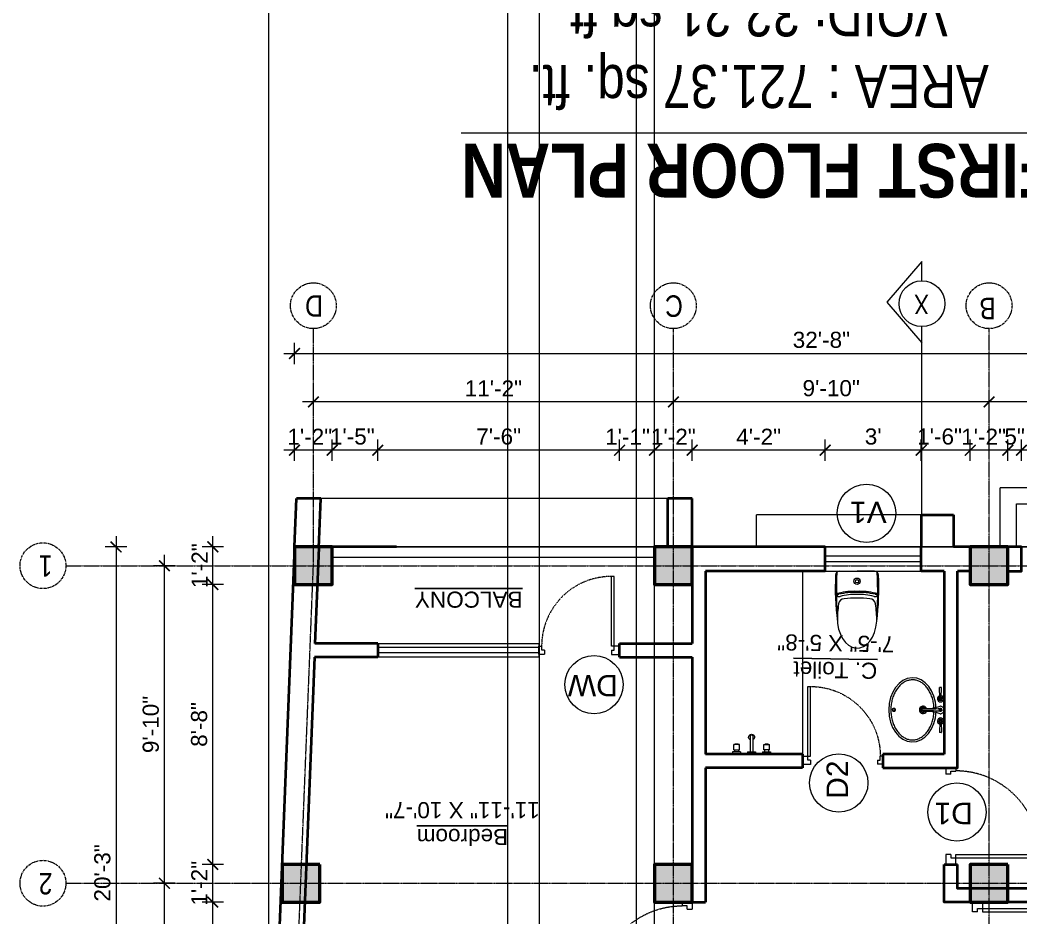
# Model space of a CAD drawing. Header units: inches. Extents: x 136316 to 155547, y -21384 to -17606.
# Drawn here: x 153879.2 to 154251.3, y -19014.5 to -18680.5 of the extents above; entities that cross this region are included whole.
import ezdxf

# ---------------------------------------------------------------- set-up
doc = ezdxf.new("R2010")
doc.units = ezdxf.units.IN
doc.header["$LTSCALE"] = 0.5
doc.header["$MEASUREMENT"] = 0
doc.header["$PDMODE"] = 66
doc.linetypes.add('CENTER', pattern=[2, 1.25, -0.25, 0.25, -0.25])
doc.linetypes.add('HIDDEN', pattern=[0.375, 0.25, -0.125])
for name, color, linetype, lineweight in [('Annotate-Lite.w', 177, 'Continuous', 9), ('Annotations-Bold.w', 177, 'Continuous', 13), ('C-COLUMN', 1, 'Continuous', 50), ('DIM', 4, 'Continuous', 5), ('DIM 1-100', 4, 'Continuous', 13), ('Door-Window.w', 4, 'Continuous', 15), ('Fittings', 9, 'Continuous', 5), ('Fixture-Fittings.w', 9, 'Continuous', 9), ('PARAPET', 50, 'Continuous', 13), ('TEXT', 220, 'Continuous', 9), ('Text-100.w', 254, 'Continuous', 9), ('Toilet', 7, 'Continuous', 25), ('wall', 1, 'Continuous', 40), ('window', 4, 'Continuous', 13)]:
    doc.layers.add(name, color=color, linetype=linetype, lineweight=lineweight)
doc.styles.add('ARAIL', font='ARIALN.TTF')
doc.styles.add('arial', font='arial.ttf')
doc.styles.add('arial.', font='arial.ttf')
doc.styles.add('gaurav', font='arial.ttf')
doc.styles.get("Standard").update_dxf_attribs({"font": 'arial.ttf'})
doc.dimstyles.new('1 by 96', dxfattribs={"dimtxt": 6, "dimasz": 4, "dimexe": 4, "dimexo": 4, "dimgap": 2, "dimtad": 1, "dimdec": 0, "dimzin": 0, "dimdsep": 46, "dimlunit": 4, "dimtxsty": 'Standard', "dimblk": 'ARCHTICK', "dimcen": 0, "dimdle": 4, "dimadec": 0, "dimazin": 0, "dimtfac": 1, "dimtdec": 0, "dimtix": 1, "dimtofl": 0, "dimtmove": 1, "dimatfit": 3, "dimldrblk": 'ARCHTICK', "dimfxl": 4, "dimfxlon": 1, "dimtolj": 1, "dimtzin": 0, "dimlwd": -1, "dimlwe": -1, "dimarcsym": 0})

# ---------------------------------------------------------------- blocks, each defined once
blk = doc.blocks.new('3-0')
at = {"ltscale": 3}
for p, q in [((11063.05, 10097.68), (11065.97, 10099.9)), ((11065.25, 10097.81), (11066.71, 10098.92)), ((11065.97, 10099.9), (11066.71, 10098.92)), ((11063.05, 10097.68), (11064.53, 10095.73)), ((11065.99, 10096.84), (11064.53, 10095.73)), ((11065.99, 10096.84), (11065.25, 10097.81)), ((11085.5, 10074.13), (11110.32, 10092.96)), ((11086.24, 10073.15), (11111.05, 10091.97)), ((11111.05, 10091.97), (11110.32, 10092.96)), ((11084.04, 10073.02), (11082.57, 10071.91)), ((11084.04, 10073.02), (11084.78, 10072.04)), ((11084.78, 10072.04), (11086.24, 10073.15)), ((11086.24, 10073.15), (11085.5, 10074.13)), ((11087.72, 10071.2), (11086.24, 10073.15)), ((11082.57, 10071.91), (11084.79, 10068.98)), ((11084.79, 10068.98), (11087.72, 10071.2))]:
    blk.add_line(p, q, dxfattribs=at)
at = {"layer": 'Door-Window.w', "color": 9, "linetype": 'HIDDEN', "lineweight": 18}
blk.add_arc((11085.5, 10074.13), 31.16, 37.1906, 127.1465, dxfattribs=at)
blk = doc.blocks.new('tht')
for p in [(672498.79, -367827.02), (672511.67, -367827.02)]:
    blk.add_line(p, (672505.23, -367827.02))
for radius in [1.17, 0.634]:
    blk.add_circle((672505.23, -367823.24), radius)
for centre, radius, start, end in [((672598.59, -367820.91), 101.47, 172.8664, 182.5999), ((672667.29, -367819.26), 169.75, 176.3006, 182.4712), ((672541.19, -367808.57), 43.29, 179.6519, 188.297), ((672469.27, -367808.57), 43.29, 351.703, 0.3481), ((672411.87, -367820.91), 101.47, 357.4001, 7.1336), ((672343.17, -367819.26), 169.75, 357.5288, 3.6994), ((672500.68, -367814.39), 2.36, 190.4701, 264.6079), ((672509.78, -367814.39), 2.36, 275.3921, 349.5299), ((672498.28, -367819.07), 0.741, 72.3593, 185.9315), ((672498.21, -367819.43), 0.718, 73.3813, 156.4724), ((672498.46, -367818.44), 0.947, 62.2033, 161.9404), ((672504.3, -367795.78), 23.7, 255.6185, 272.2533), ((672504.3, -367795.78), 23.31, 255.6185, 272.2533), ((672504.3, -367796.55), 21.73, 255.6185, 272.4575), ((672505.55, -367762.72), 54.26, 264.6079, 269.6591), ((672504.91, -367762.72), 54.26, 270.3409, 275.3921), ((672506.16, -367796.55), 21.73, 267.5425, 284.3815), ((672506.16, -367795.78), 23.7, 267.7467, 284.3815), ((672506.16, -367795.78), 23.31, 267.7467, 284.3815), ((672512, -367818.44), 0.947, 18.0596, 117.7967), ((672512.18, -367819.07), 0.741, 354.0685, 107.6407), ((672512.25, -367819.43), 0.718, 23.5276, 106.6187), ((672498.79, -367825.44), 1.57, 182.5999, 270), ((672511.67, -367825.44), 1.57, 270, 357.4001)]:
    blk.add_arc(centre, radius, start, end)
blk.add_ellipse((672505.23, -367809.67), major_axis=(0, -11.39), ratio=0.648116, start_param=1.570796, end_param=4.592942)
blk = doc.blocks.new('A$C604E024C')
at = {"linetype": 'ByBlock'}
for p, q in [((-107.3, 6.3), (-198.2, 8.5)), ((-101.1, 4.4), (-101.1, -4.4)), ((-101.1, 4.4), (-100.5, 4.4)), ((-100.5, 4.4), (-100.5, 0.6)), ((-100.5, 0.6), (-96.6, 0.6)), ((-100.5, 0), (-100.5, -3.8)), ((-100.5, 0), (-96.6, 0)), ((-96.6, 4.4), (-96.6, 0.6)), ((-96.6, 4.4), (-96, 4.4)), ((-96, 4.4), (-96, -3.8)), ((-5.6, 4.4), (-5.6, -4.4)), ((-5.6, 4.4), (-5, 4.4)), ((-5, 4.4), (-5, -3.8)), ((0, 12.9), (0, -12.9)), ((1.2, 4.4), (1.2, -4.4)), ((1.2, 4.4), (3.5, 4.4)), ((1.8, 3.8), (1.8, 0.6)), ((1.8, 3.8), (3.5, 3.8)), ((1.8, 0.6), (3.5, 0.6)), ((100.4, 2.2), (101, 2.4)), ((107.3, 6.3), (198.2, 8.5)), ((199.2, 7.5), (199.2, -7.5)), ((-107.3, -6.3), (-198.2, -8.5)), ((-101.1, -4.4), (-100.5, -4.4)), ((-100.5, -3.8), (-100.5, -4.4)), ((-96.6, 0), (-96.6, -4.4)), ((-96.6, -4.4), (-96, -4.4)), ((-96, -3.8), (-96, -4.4)), ((-5.6, -4.4), (-1.2, -4.4)), ((-5, -3.8), (-1.2, -3.8)), ((-1.2, -3.8), (-1.2, -4.4)), ((1.2, -4.4), (3.5, -4.4)), ((1.8, 0), (1.8, -3.8)), ((1.8, 0), (3.5, 0)), ((1.8, -3.8), (3.5, -3.8)), ((100.4, -2.2), (101, -2.4)), ((107.3, -6.3), (198.2, -8.5))]:
    blk.add_line(p, q, dxfattribs=at)
for points in [[(34.8, -2.5), (34.8, -2.5, 0.267949), (34.8, 2.5), (19.6, 28.9, 0.267949), (15.2, 31.4), (-15.2, 31.4, 0.267949), (-19.6, 28.9), (-34.8, 2.5, 0.267949), (-34.8, -2.5)], [(0, 12.9), (-4.6, 12.9, 0.267949), (-8.9, 10.4), (-13.5, 2.5, 0.267949), (-13.5, -2.5), (-8.9, -10.4, 0.267949), (-4.6, -12.9), (0, -12.9)], [(0, 12.9), (4.6, 12.9, -0.267949), (8.9, 10.4), (13.5, 2.5, -0.267949), (13.5, -2.5), (8.9, -10.4, -0.267949), (4.6, -12.9), (0, -12.9)], [(-14.6, -149.3, 0.267949), (-14.6, -154.3), (-9.4, -163.2, 0.267949), (-5.1, -165.7), (0, -165.7)], [(14.6, -149.3, -0.267949), (14.6, -154.3), (9.5, -163.2, -0.267949), (5.2, -165.7), (0, -165.7)]]:
    blk.add_lwpolyline(points, format="xyb", dxfattribs=at)
for centre, radius, start, end in [((-148.2, 0), 51.6, 171.62848, 188.37152), ((-198.2, 7.5), 1, 88.57669, 180), ((-98.6, 0), 27.8, 193.93526, 166.06474), ((-98.6, 0), 16.1, 203.47719, 156.52281), ((-98.6, 0), 13.6, 207.82536, 152.17464), ((-98.6, 0), 10.7, 215.76651, 144.23349), ((3.5, 2.2), 2.2, 301.40481, 90), ((3.5, 2.2), 1.6, 270, 90.01417), ((3.5, -1.9), 2.5, 270, 62.70974), ((98.6, 0), 27.8, 13.93526, 346.06474), ((98.6, 0), 16.1, 23.47719, 336.52281), ((98.6, 0), 13.6, 27.82536, 332.17464), ((98.6, 0), 10.7, 35.76651, 324.23349), ((198.2, 7.5), 1, 0, 91.42331), ((-198.2, -7.5), 1, 180, 271.42331), ((-325.4, -117.3), 312.4, 354.13327, 21.56539), ((-1093.1, -109.8), 1085, 357.18281, 5.67785), ((3.5, -1.9), 1.9, 270, 90), ((1083.5, -109.3), 1075.4, 174.30277, 182.87364), ((324.5, -117.1), 311.5, 158.41566, 185.92552), ((198.2, -7.5), 1, 268.57669, 0)]:
    blk.add_arc(centre, radius, start, end, dxfattribs=at)
blk.add_ellipse((98.6, 0), major_axis=(0, 4.4), ratio=0.647537, start_param=-0.996154, end_param=4.137747, dxfattribs=at)
blk.add_open_spline([(100.4, 2.2), (100.2, 2.6), (100, 2.9), (99.5, 3.4), (99.3, 3.6), (98.9, 3.8), (98.7, 3.8), (98.6, 3.8), (98.4, 3.8), (98.1, 3.7), (97.7, 3.5), (97.5, 3.3), (97.1, 2.8), (96.9, 2.5), (96.6, 1.8), (96.5, 1.3), (96.3, 0.3), (96.3, -0.3), (96.5, -1.6), (96.7, -2.1), (97.1, -2.9), (97.4, -3.2), (97.9, -3.6), (98.1, -3.7), (98.6, -3.8), (98.8, -3.8), (99.3, -3.6), (99.6, -3.4), (100, -2.9), (100.2, -2.6), (100.4, -2.2)], degree=3, knots=[5.296065, 5.296065, 5.296065, 5.296065, 5.668493, 5.668493, 6.044953, 6.044953, 6.283185, 6.283185, 6.283185, 6.618814, 6.618814, 6.954443, 6.954443, 7.290072, 7.290072, 7.6257, 7.6257, 8.094621, 8.094621, 8.563542, 8.563542, 8.940002, 8.940002, 9.316461, 9.316461, 9.692921, 9.692921, 10.069381, 10.069381, 10.411893, 10.411893, 10.411893, 10.411893], dxfattribs=at)
blk = doc.blocks.new('basin')
for radius, start, end in [(1.14, 113.503, 66.2712), (0.79, 126.715, 52.8739)]:
    blk.add_arc((134195.31, -39122.53), radius, start, end)
blk.add_ellipse((134195.31, -39125.83), major_axis=(-9.97, 0), ratio=0.736887, start_param=4.757716, end_param=10.948885)
blk.add_ellipse((134195.31, -39131.57), major_axis=(0.448, 0), ratio=0.674502)
for points, knots in [([(134194.69, -39119.15), (134194.32, -39119.17), (134193.96, -39119.2), (134193.09, -39119.32), (134192.57, -39119.42), (134191.58, -39119.69), (134191.1, -39119.85), (134190.19, -39120.23), (134189.76, -39120.45), (134188.95, -39120.93), (134188.57, -39121.2), (134187.89, -39121.77), (134187.59, -39122.07), (134187.06, -39122.71), (134186.83, -39123.04), (134186.45, -39123.73), (134186.3, -39124.08), (134186.09, -39124.79), (134186.03, -39125.15), (134185.99, -39125.61), (134185.99, -39125.72), (134185.99, -39125.83), (134185.99, -39126.08), (134186.01, -39126.34), (134186.11, -39126.94), (134186.2, -39127.29), (134186.47, -39127.97), (134186.64, -39128.31), (134187.06, -39128.96), (134187.31, -39129.28), (134187.88, -39129.88), (134188.2, -39130.16), (134188.9, -39130.7), (134189.28, -39130.94), (134190.1, -39131.39), (134190.53, -39131.59), (134191.45, -39131.93), (134191.92, -39132.08), (134192.9, -39132.31), (134193.4, -39132.4), (134194.43, -39132.51), (134194.94, -39132.53), (134195.97, -39132.52), (134196.49, -39132.48), (134197.5, -39132.35), (134198, -39132.25), (134198.97, -39132), (134199.44, -39131.84), (134200.34, -39131.48), (134200.76, -39131.27), (134201.56, -39130.8), (134201.93, -39130.55), (134202.61, -39130), (134202.91, -39129.71), (134203.45, -39129.1), (134203.69, -39128.78), (134204.08, -39128.12), (134204.24, -39127.78), (134204.48, -39127.09), (134204.56, -39126.74), (134204.64, -39126.04), (134204.64, -39125.69), (134204.57, -39124.98), (134204.49, -39124.62), (134204.25, -39123.91), (134204.09, -39123.56), (134203.69, -39122.89), (134203.45, -39122.56), (134202.89, -39121.93), (134202.58, -39121.63), (134201.88, -39121.07), (134201.49, -39120.81), (134200.67, -39120.35), (134200.22, -39120.13), (134199.3, -39119.77), (134198.81, -39119.62), (134197.81, -39119.37), (134197.29, -39119.28), (134196.49, -39119.19), (134196.22, -39119.16), (134195.94, -39119.15)], [4.778413, 4.778413, 4.778413, 4.778413, 4.89303, 4.89303, 5.060537, 5.060537, 5.228045, 5.228045, 5.395552, 5.395552, 5.56306, 5.56306, 5.730567, 5.730567, 5.898075, 5.898075, 6.065582, 6.065582, 6.233089, 6.233089, 6.283185, 6.283185, 6.283185, 6.401225, 6.401225, 6.564378, 6.564378, 6.727532, 6.727532, 6.890685, 6.890685, 7.053839, 7.053839, 7.216992, 7.216992, 7.380146, 7.380146, 7.543299, 7.543299, 7.706452, 7.706452, 7.869606, 7.869606, 8.032759, 8.032759, 8.195913, 8.195913, 8.359066, 8.359066, 8.52222, 8.52222, 8.685373, 8.685373, 8.848527, 8.848527, 9.01168, 9.01168, 9.174834, 9.174834, 9.337987, 9.337987, 9.501141, 9.501141, 9.668648, 9.668648, 9.836155, 9.836155, 10.003663, 10.003663, 10.17117, 10.17117, 10.338678, 10.338678, 10.506185, 10.506185, 10.673693, 10.673693, 10.8412, 10.8412, 10.929386, 10.929386, 10.929386, 10.929386]), ([(134195.86, -39131.57), (134195.86, -39131.55), (134195.86, -39131.52), (134195.84, -39131.46), (134195.83, -39131.44), (134195.79, -39131.36), (134195.75, -39131.32), (134195.66, -39131.25), (134195.6, -39131.23), (134195.46, -39131.18), (134195.36, -39131.16), (134195.17, -39131.17), (134195.07, -39131.2), (134194.94, -39131.27), (134194.9, -39131.3), (134194.83, -39131.37), (134194.8, -39131.4), (134194.77, -39131.48), (134194.76, -39131.52), (134194.75, -39131.6), (134194.76, -39131.65), (134194.79, -39131.73), (134194.81, -39131.76), (134194.87, -39131.83), (134194.9, -39131.86), (134194.98, -39131.9), (134195.02, -39131.92), (134195.15, -39131.97), (134195.25, -39131.99), (134195.44, -39131.98), (134195.54, -39131.95), (134195.67, -39131.89), (134195.72, -39131.85), (134195.79, -39131.78), (134195.81, -39131.75), (134195.85, -39131.67), (134195.86, -39131.63), (134195.86, -39131.58), (134195.86, -39131.58), (134195.86, -39131.57)], [0, 0, 0, 0, 0.188397, 0.188397, 0.376794, 0.376794, 0.73698, 0.73698, 1.097166, 1.097166, 1.657793, 1.657793, 2.21842, 2.21842, 2.564182, 2.564182, 2.840364, 2.840364, 3.116547, 3.116547, 3.39273, 3.39273, 3.668913, 3.668913, 3.945096, 3.945096, 4.221279, 4.221279, 4.783807, 4.783807, 5.346334, 5.346334, 5.697184, 5.697184, 5.974645, 5.974645, 6.252106, 6.252106, 6.283185, 6.283185, 6.283185, 6.283185])]:
    blk.add_open_spline(points, degree=3, knots=knots)
at = {"xscale": 0.03499430959345774, "yscale": 0.03499430959345774, "zscale": 0.03499430959345774, "rotation": 359.9929103328581}
blk.add_blockref('A$C604E024C', (134195.31, -39117.12), dxfattribs=at)
blk = doc.blocks.new('dhftx')
for p, q in [((6364.08, -39064.57), (6364.08, -39064.07)), ((6367.08, -39064.57), (6364.08, -39064.57)), ((6364.56, -39065.3), (6366.6, -39065.3)), ((6364.56, -39065.3), (6364.56, -39067.3)), ((6364.81, -39065.3), (6364.81, -39064.57)), ((6366.34, -39065.3), (6366.34, -39064.57)), ((6366.6, -39065.3), (6366.6, -39067.3)), ((6367.08, -39064.57), (6367.08, -39064.07)), ((6369.66, -39064.57), (6369.66, -39064.07)), ((6369.66, -39064.57), (6372.66, -39064.57)), ((6370.66, -39070.39), (6370.66, -39064.57)), ((6371.66, -39070.39), (6371.66, -39064.57)), ((6372.66, -39064.57), (6372.66, -39064.07)), ((6375.23, -39064.57), (6375.23, -39064.07)), ((6375.23, -39064.57), (6378.23, -39064.57)), ((6377.76, -39065.3), (6375.71, -39065.3)), ((6375.71, -39065.3), (6375.71, -39067.3)), ((6375.97, -39065.3), (6375.97, -39064.57)), ((6377.5, -39065.3), (6377.5, -39064.57)), ((6377.76, -39065.3), (6377.76, -39067.3)), ((6378.23, -39064.57), (6378.23, -39064.07)), ((6366.6, -39067.3), (6364.56, -39067.3)), ((6375.71, -39067.3), (6377.76, -39067.3))]:
    blk.add_line(p, q)
for centre, radius, start, end in [((6365.58, -39065.87), 1.66, 240.1832, 299.8168), ((6371.16, -39069.97), 1.11, 116.7926, 63.2074), ((6371.16, -39070.39), 0.5, 180, 0), ((6376.73, -39065.87), 1.66, 240.1832, 299.8168)]:
    blk.add_arc(centre, radius, start, end)
blk = doc.blocks.new('_ArchTick')
at = {"color": 0, "linetype": 'ByBlock', "const_width": 0.15}
blk.add_lwpolyline([(-0.5, -0.5), (0.5, 0.5)], dxfattribs=at)
blk = doc.blocks.new('*D759')
at = {"layer": 'Defpoints', "color": 0, "transparency": 16777216}
for p in [(153950.93, -19008.96), (153976.71, -19008.96), (153972.27, -19105.56)]:
    blk.add_point(p, dxfattribs=at)
at = {"layer": 'DIM 1-100', "color": 0, "transparency": 16777216}
for p, q in [((153950.93, -19109.56), (153950.93, -19004.96)), ((153954.93, -19008.96), (153946.93, -19008.96)), ((153954.93, -19105.56), (153946.93, -19105.56))]:
    blk.add_line(p, q, dxfattribs=at)
at = {"layer": 'DIM 1-100', "color": 0, "transparency": 16777216, "xscale": 4, "yscale": 4, "zscale": 4}
for p, rotation in [((153950.93, -19008.96), 90), ((153950.93, -19105.56), 270)]:
    blk.add_blockref('_ArchTick', p, dxfattribs=dict(at, rotation=rotation))
at = {"layer": 'DIM 1-100', "color": 0, "transparency": 16777216, "insert": (153945.87, -19057.26), "char_height": 6, "attachment_point": 5, "rotation": 90}
blk.add_mtext('\\A1;8\'-1"', dxfattribs=at)
blk = doc.blocks.new('*D760')
at = {"layer": 'Defpoints', "color": 0, "transparency": 16777216}
for p in [(153950.93, -18994.96), (153976.71, -18994.96), (153976.71, -19008.96)]:
    blk.add_point(p, dxfattribs=at)
at = {"layer": 'DIM 1-100', "color": 0, "transparency": 16777216}
for p, q in [((153950.93, -19012.96), (153950.93, -18990.96)), ((153954.93, -18994.96), (153946.93, -18994.96)), ((153954.93, -19008.96), (153946.93, -19008.96))]:
    blk.add_line(p, q, dxfattribs=at)
at = {"layer": 'DIM 1-100', "color": 0, "transparency": 16777216, "xscale": 4, "yscale": 4, "zscale": 4}
for p, rotation in [((153950.93, -18994.96), 90), ((153950.93, -19008.96), 270)]:
    blk.add_blockref('_ArchTick', p, dxfattribs=dict(at, rotation=rotation))
at = {"layer": 'DIM 1-100', "color": 0, "transparency": 16777216, "insert": (153945.92, -19001.96), "char_height": 6, "attachment_point": 5, "rotation": 90}
blk.add_mtext('\\A1;1\'-2"', dxfattribs=at)
blk = doc.blocks.new('*D761')
at = {"layer": 'Defpoints', "color": 0, "transparency": 16777216}
for p in [(153950.93, -18890.73), (153981.37, -18890.73), (153976.71, -18994.96)]:
    blk.add_point(p, dxfattribs=at)
at = {"layer": 'DIM 1-100', "color": 0, "transparency": 16777216}
for p, q in [((153950.93, -18998.96), (153950.93, -18886.73)), ((153954.93, -18890.73), (153946.93, -18890.73)), ((153954.93, -18994.96), (153946.93, -18994.96))]:
    blk.add_line(p, q, dxfattribs=at)
at = {"layer": 'DIM 1-100', "color": 0, "transparency": 16777216, "xscale": 4, "yscale": 4, "zscale": 4}
for p, rotation in [((153950.93, -18890.73), 90), ((153950.93, -18994.96), 270)]:
    blk.add_blockref('_ArchTick', p, dxfattribs=dict(at, rotation=rotation))
at = {"layer": 'DIM 1-100', "color": 0, "transparency": 16777216, "insert": (153945.87, -18942.84), "char_height": 6, "attachment_point": 5, "rotation": 90}
blk.add_mtext('\\A1;8\'-8"', dxfattribs=at)
blk = doc.blocks.new('*D762')
at = {"layer": 'Defpoints', "color": 0, "transparency": 16777216}
for p in [(153950.93, -18876.73), (153981.37, -18876.73), (153981.37, -18890.73)]:
    blk.add_point(p, dxfattribs=at)
at = {"layer": 'DIM 1-100', "color": 0, "transparency": 16777216}
for p, q in [((153950.93, -18894.73), (153950.93, -18872.73)), ((153954.93, -18876.73), (153946.93, -18876.73)), ((153954.93, -18890.73), (153946.93, -18890.73))]:
    blk.add_line(p, q, dxfattribs=at)
at = {"layer": 'DIM 1-100', "color": 0, "transparency": 16777216, "xscale": 4, "yscale": 4, "zscale": 4}
for p, rotation in [((153950.93, -18876.73), 90), ((153950.93, -18890.73), 270)]:
    blk.add_blockref('_ArchTick', p, dxfattribs=dict(at, rotation=rotation))
at = {"layer": 'DIM 1-100', "color": 0, "transparency": 16777216, "insert": (153946.04, -18883.73), "char_height": 6, "attachment_point": 5, "rotation": 90}
blk.add_mtext('\\A1;1\'-2"', dxfattribs=at)
blk = doc.blocks.new('*D763')
at = {"layer": 'Defpoints', "color": 0, "transparency": 16777216}
for p in [(153932.93, -19001.96), (153976.43, -19001.96), (153972.27, -19112.56)]:
    blk.add_point(p, dxfattribs=at)
at = {"layer": 'DIM 1-100', "color": 0, "transparency": 16777216}
for p, q in [((153932.93, -19116.56), (153932.93, -18997.96)), ((153936.93, -19001.96), (153928.93, -19001.96)), ((153936.93, -19112.56), (153928.93, -19112.56))]:
    blk.add_line(p, q, dxfattribs=at)
at = {"layer": 'DIM 1-100', "color": 0, "transparency": 16777216, "xscale": 4, "yscale": 4, "zscale": 4}
for p, rotation in [((153932.93, -19001.96), 90), ((153932.93, -19112.56), 270)]:
    blk.add_blockref('_ArchTick', p, dxfattribs=dict(at, rotation=rotation))
at = {"layer": 'DIM 1-100', "color": 0, "transparency": 16777216, "insert": (153927.86, -19057.26), "char_height": 6, "attachment_point": 5, "rotation": 90}
blk.add_mtext('\\A1;9\'-3"', dxfattribs=at)
blk = doc.blocks.new('*D764')
at = {"layer": 'Defpoints', "color": 0, "transparency": 16777216}
for p in [(153932.93, -18883.73), (153981.09, -18883.73), (153976.43, -19001.96)]:
    blk.add_point(p, dxfattribs=at)
at = {"layer": 'DIM 1-100', "color": 0, "transparency": 16777216}
for p, q in [((153932.93, -19005.96), (153932.93, -18879.73)), ((153936.93, -18883.73), (153928.93, -18883.73)), ((153936.93, -19001.96), (153928.93, -19001.96))]:
    blk.add_line(p, q, dxfattribs=at)
at = {"layer": 'DIM 1-100', "color": 0, "transparency": 16777216, "xscale": 4, "yscale": 4, "zscale": 4}
for p, rotation in [((153932.93, -18883.73), 90), ((153932.93, -19001.96), 270)]:
    blk.add_blockref('_ArchTick', p, dxfattribs=dict(at, rotation=rotation))
at = {"layer": 'DIM 1-100', "color": 0, "transparency": 16777216, "insert": (153927.87, -18942.84), "char_height": 6, "attachment_point": 5, "rotation": 90}
blk.add_mtext('\\A1;9\'-10"', dxfattribs=at)
blk = doc.blocks.new('*D765')
at = {"layer": 'Defpoints', "color": 0, "transparency": 16777216}
for p in [(153981.37, -18876.73), (153914.93, -19119.49), (153971.8, -19119.49)]:
    blk.add_point(p, dxfattribs=at)
at = {"layer": 'DIM 1-100', "color": 0, "transparency": 16777216}
for p, q in [((153914.93, -18872.73), (153914.93, -19123.49)), ((153918.93, -18876.73), (153910.93, -18876.73)), ((153918.93, -19119.49), (153910.93, -19119.49))]:
    blk.add_line(p, q, dxfattribs=at)
at = {"layer": 'DIM 1-100', "color": 0, "transparency": 16777216, "xscale": 4, "yscale": 4, "zscale": 4}
for p, rotation in [((153914.93, -18876.73), 90), ((153914.93, -19119.49), 270)]:
    blk.add_blockref('_ArchTick', p, dxfattribs=dict(at, rotation=rotation))
at = {"layer": 'DIM 1-100', "color": 0, "transparency": 16777216, "insert": (153909.86, -18998.11), "char_height": 6, "attachment_point": 5, "rotation": 90}
blk.add_mtext('\\A1;20\'-3"', dxfattribs=at)
blk = doc.blocks.new('*D885')
at = {"layer": 'Defpoints', "color": 0, "transparency": 16777216}
for p in [(154251.83, -18840.73), (154251.83, -18876.73), (154275.83, -18876.73)]:
    blk.add_point(p, dxfattribs=at)
at = {"layer": 'DIM 1-100', "color": 0, "transparency": 16777216}
for p, q in [((154251.83, -18844.73), (154251.83, -18836.73)), ((154275.83, -18844.73), (154275.83, -18836.73)), ((154279.83, -18840.73), (154247.83, -18840.73))]:
    blk.add_line(p, q, dxfattribs=at)
at = {"layer": 'DIM 1-100', "color": 0, "transparency": 16777216, "xscale": 4, "yscale": 4, "zscale": 4, "rotation": 180}
blk.add_blockref('_ArchTick', (154251.83, -18840.73), dxfattribs=at)
at = {"layer": 'DIM 1-100', "color": 0, "transparency": 16777216, "xscale": 4, "yscale": 4, "zscale": 4}
blk.add_blockref('_ArchTick', (154275.83, -18840.73), dxfattribs=at)
at = {"layer": 'DIM 1-100', "color": 0, "transparency": 16777216, "insert": (154263.83, -18835.72), "char_height": 6, "attachment_point": 5}
blk.add_mtext("\\A1;2'", dxfattribs=at)
blk = doc.blocks.new('*D886')
at = {"layer": 'Defpoints', "color": 0, "transparency": 16777216}
for p in [(154246.83, -18840.73), (154246.83, -18876.73), (154251.83, -18876.73)]:
    blk.add_point(p, dxfattribs=at)
at = {"layer": 'DIM 1-100', "color": 0, "transparency": 16777216}
for p, q in [((154246.83, -18844.73), (154246.83, -18836.73)), ((154251.83, -18844.73), (154251.83, -18836.73))]:
    blk.add_line(p, q, dxfattribs=at)
at = {"layer": 'DIM 1-100', "color": 0, "transparency": 16777216, "insert": (154249.33, -18835.68), "char_height": 6, "attachment_point": 5}
blk.add_mtext('\\A1;5"', dxfattribs=at)
blk = doc.blocks.new('*D887')
at = {"layer": 'Defpoints', "color": 0, "transparency": 16777216}
for p in [(154232.83, -18840.73), (154232.83, -18876.73), (154246.83, -18876.73)]:
    blk.add_point(p, dxfattribs=at)
at = {"layer": 'DIM 1-100', "color": 0, "transparency": 16777216}
for p, q in [((154232.83, -18844.73), (154232.83, -18836.73)), ((154246.83, -18844.73), (154246.83, -18836.73)), ((154250.83, -18840.73), (154228.83, -18840.73))]:
    blk.add_line(p, q, dxfattribs=at)
at = {"layer": 'DIM 1-100', "color": 0, "transparency": 16777216, "xscale": 4, "yscale": 4, "zscale": 4, "rotation": 180}
blk.add_blockref('_ArchTick', (154232.83, -18840.73), dxfattribs=at)
at = {"layer": 'DIM 1-100', "color": 0, "transparency": 16777216, "xscale": 4, "yscale": 4, "zscale": 4}
blk.add_blockref('_ArchTick', (154246.83, -18840.73), dxfattribs=at)
at = {"layer": 'DIM 1-100', "color": 0, "transparency": 16777216, "insert": (154237.78, -18835.72), "char_height": 6, "attachment_point": 5}
blk.add_mtext('\\A1;1\'-2"', dxfattribs=at)
blk = doc.blocks.new('*D888')
at = {"layer": 'Defpoints', "color": 0, "transparency": 16777216}
for p in [(154214.58, -18840.73), (154214.58, -18876.73), (154232.83, -18876.73)]:
    blk.add_point(p, dxfattribs=at)
at = {"layer": 'DIM 1-100', "color": 0, "transparency": 16777216}
for p, q in [((154214.58, -18844.73), (154214.58, -18836.73)), ((154232.83, -18844.73), (154232.83, -18836.73)), ((154236.83, -18840.73), (154210.58, -18840.73))]:
    blk.add_line(p, q, dxfattribs=at)
at = {"layer": 'DIM 1-100', "color": 0, "transparency": 16777216, "xscale": 4, "yscale": 4, "zscale": 4, "rotation": 180}
blk.add_blockref('_ArchTick', (154214.58, -18840.73), dxfattribs=at)
at = {"layer": 'DIM 1-100', "color": 0, "transparency": 16777216, "xscale": 4, "yscale": 4, "zscale": 4}
blk.add_blockref('_ArchTick', (154232.83, -18840.73), dxfattribs=at)
at = {"layer": 'DIM 1-100', "color": 0, "transparency": 16777216, "insert": (154221.4, -18835.66), "char_height": 6, "attachment_point": 5}
blk.add_mtext('\\A1;1\'-6"', dxfattribs=at)
blk = doc.blocks.new('*D889')
at = {"layer": 'Defpoints', "color": 0, "transparency": 16777216}
for p in [(154178.83, -18840.73), (154178.83, -18876.73), (154214.58, -18876.73)]:
    blk.add_point(p, dxfattribs=at)
at = {"layer": 'DIM 1-100', "color": 0, "transparency": 16777216}
for p, q in [((154178.83, -18844.73), (154178.83, -18836.73)), ((154214.58, -18844.73), (154214.58, -18836.73)), ((154218.58, -18840.73), (154174.83, -18840.73))]:
    blk.add_line(p, q, dxfattribs=at)
at = {"layer": 'DIM 1-100', "color": 0, "transparency": 16777216, "xscale": 4, "yscale": 4, "zscale": 4, "rotation": 180}
blk.add_blockref('_ArchTick', (154178.83, -18840.73), dxfattribs=at)
at = {"layer": 'DIM 1-100', "color": 0, "transparency": 16777216, "xscale": 4, "yscale": 4, "zscale": 4}
blk.add_blockref('_ArchTick', (154214.58, -18840.73), dxfattribs=at)
at = {"layer": 'DIM 1-100', "color": 0, "transparency": 16777216, "insert": (154196.7, -18835.66), "char_height": 6, "attachment_point": 5}
blk.add_mtext("\\A1;3'", dxfattribs=at)
blk = doc.blocks.new('*D890')
at = {"layer": 'Defpoints', "color": 0, "transparency": 16777216}
for p in [(154129.33, -18840.73), (154129.33, -18876.73), (154178.83, -18876.73)]:
    blk.add_point(p, dxfattribs=at)
at = {"layer": 'DIM 1-100', "color": 0, "transparency": 16777216}
for p, q in [((154129.33, -18844.73), (154129.33, -18836.73)), ((154178.83, -18844.73), (154178.83, -18836.73)), ((154182.83, -18840.73), (154125.33, -18840.73))]:
    blk.add_line(p, q, dxfattribs=at)
at = {"layer": 'DIM 1-100', "color": 0, "transparency": 16777216, "xscale": 4, "yscale": 4, "zscale": 4, "rotation": 180}
blk.add_blockref('_ArchTick', (154129.33, -18840.73), dxfattribs=at)
at = {"layer": 'DIM 1-100', "color": 0, "transparency": 16777216, "xscale": 4, "yscale": 4, "zscale": 4}
blk.add_blockref('_ArchTick', (154178.83, -18840.73), dxfattribs=at)
at = {"layer": 'DIM 1-100', "color": 0, "transparency": 16777216, "insert": (154154.08, -18835.72), "char_height": 6, "attachment_point": 5}
blk.add_mtext('\\A1;4\'-2"', dxfattribs=at)
blk = doc.blocks.new('*D891')
at = {"layer": 'Defpoints', "color": 0, "transparency": 16777216}
for p in [(154115.33, -18840.73), (154115.33, -18876.73), (154129.33, -18876.73)]:
    blk.add_point(p, dxfattribs=at)
at = {"layer": 'DIM 1-100', "color": 0, "transparency": 16777216}
for p, q in [((154115.33, -18844.73), (154115.33, -18836.73)), ((154129.33, -18844.73), (154129.33, -18836.73)), ((154133.33, -18840.73), (154111.33, -18840.73))]:
    blk.add_line(p, q, dxfattribs=at)
at = {"layer": 'DIM 1-100', "color": 0, "transparency": 16777216, "xscale": 4, "yscale": 4, "zscale": 4, "rotation": 180}
blk.add_blockref('_ArchTick', (154115.33, -18840.73), dxfattribs=at)
at = {"layer": 'DIM 1-100', "color": 0, "transparency": 16777216, "xscale": 4, "yscale": 4, "zscale": 4}
blk.add_blockref('_ArchTick', (154129.33, -18840.73), dxfattribs=at)
at = {"layer": 'DIM 1-100', "color": 0, "transparency": 16777216, "insert": (154122.33, -18835.72), "char_height": 6, "attachment_point": 5}
blk.add_mtext('\\A1;1\'-2"', dxfattribs=at)
blk = doc.blocks.new('*D892')
at = {"layer": 'Defpoints', "color": 0, "transparency": 16777216}
for p in [(154102.33, -18840.73), (154115.33, -18876.73), (154102.33, -18912.73)]:
    blk.add_point(p, dxfattribs=at)
at = {"layer": 'DIM 1-100', "color": 0, "transparency": 16777216}
for p, q in [((154102.33, -18844.73), (154102.33, -18836.73)), ((154115.33, -18844.73), (154115.33, -18836.73)), ((154119.33, -18840.73), (154098.33, -18840.73))]:
    blk.add_line(p, q, dxfattribs=at)
at = {"layer": 'DIM 1-100', "color": 0, "transparency": 16777216, "xscale": 4, "yscale": 4, "zscale": 4, "rotation": 180}
blk.add_blockref('_ArchTick', (154102.33, -18840.73), dxfattribs=at)
at = {"layer": 'DIM 1-100', "color": 0, "transparency": 16777216, "xscale": 4, "yscale": 4, "zscale": 4}
blk.add_blockref('_ArchTick', (154115.33, -18840.73), dxfattribs=at)
at = {"layer": 'DIM 1-100', "color": 0, "transparency": 16777216, "insert": (154105.28, -18835.72), "char_height": 6, "attachment_point": 5}
blk.add_mtext('\\A1;1\'-1"', dxfattribs=at)
blk = doc.blocks.new('*D893')
at = {"layer": 'Defpoints', "color": 0, "transparency": 16777216}
for p in [(154012.33, -18840.73), (154012.33, -18912.73), (154102.33, -18912.73)]:
    blk.add_point(p, dxfattribs=at)
at = {"layer": 'DIM 1-100', "color": 0, "transparency": 16777216}
for p, q in [((154012.33, -18844.73), (154012.33, -18836.73)), ((154102.33, -18844.73), (154102.33, -18836.73)), ((154106.33, -18840.73), (154008.33, -18840.73))]:
    blk.add_line(p, q, dxfattribs=at)
at = {"layer": 'DIM 1-100', "color": 0, "transparency": 16777216, "xscale": 4, "yscale": 4, "zscale": 4, "rotation": 180}
blk.add_blockref('_ArchTick', (154012.33, -18840.73), dxfattribs=at)
at = {"layer": 'DIM 1-100', "color": 0, "transparency": 16777216, "xscale": 4, "yscale": 4, "zscale": 4}
blk.add_blockref('_ArchTick', (154102.33, -18840.73), dxfattribs=at)
at = {"layer": 'DIM 1-100', "color": 0, "transparency": 16777216, "insert": (154057.33, -18835.66), "char_height": 6, "attachment_point": 5}
blk.add_mtext('\\A1;7\'-6"', dxfattribs=at)
blk = doc.blocks.new('*D894')
at = {"layer": 'Defpoints', "color": 0, "transparency": 16777216}
for p in [(153995.37, -18840.73), (153995.37, -18876.73), (154012.33, -18912.73)]:
    blk.add_point(p, dxfattribs=at)
at = {"layer": 'DIM 1-100', "color": 0, "transparency": 16777216}
for p, q in [((153995.37, -18844.73), (153995.37, -18836.73)), ((154012.33, -18844.73), (154012.33, -18836.73)), ((154016.33, -18840.73), (153991.37, -18840.73))]:
    blk.add_line(p, q, dxfattribs=at)
at = {"layer": 'DIM 1-100', "color": 0, "transparency": 16777216, "xscale": 4, "yscale": 4, "zscale": 4, "rotation": 180}
blk.add_blockref('_ArchTick', (153995.37, -18840.73), dxfattribs=at)
at = {"layer": 'DIM 1-100', "color": 0, "transparency": 16777216, "xscale": 4, "yscale": 4, "zscale": 4}
blk.add_blockref('_ArchTick', (154012.33, -18840.73), dxfattribs=at)
at = {"layer": 'DIM 1-100', "color": 0, "transparency": 16777216, "insert": (154002.85, -18835.66), "char_height": 6, "attachment_point": 5}
blk.add_mtext('\\A1;1\'-5"', dxfattribs=at)
blk = doc.blocks.new('*D895')
at = {"layer": 'Defpoints', "color": 0, "transparency": 16777216}
for p in [(153981.37, -18840.73), (153981.37, -18876.73), (153995.37, -18876.73)]:
    blk.add_point(p, dxfattribs=at)
at = {"layer": 'DIM 1-100', "color": 0, "transparency": 16777216}
for p, q in [((153981.37, -18844.73), (153981.37, -18836.73)), ((153995.37, -18844.73), (153995.37, -18836.73)), ((153999.37, -18840.73), (153977.37, -18840.73))]:
    blk.add_line(p, q, dxfattribs=at)
at = {"layer": 'DIM 1-100', "color": 0, "transparency": 16777216, "xscale": 4, "yscale": 4, "zscale": 4, "rotation": 180}
blk.add_blockref('_ArchTick', (153981.37, -18840.73), dxfattribs=at)
at = {"layer": 'DIM 1-100', "color": 0, "transparency": 16777216, "xscale": 4, "yscale": 4, "zscale": 4}
blk.add_blockref('_ArchTick', (153995.37, -18840.73), dxfattribs=at)
at = {"layer": 'DIM 1-100', "color": 0, "transparency": 16777216, "insert": (153987.03, -18835.72), "char_height": 6, "attachment_point": 5}
blk.add_mtext('\\A1;1\'-2"', dxfattribs=at)
blk = doc.blocks.new('*D897')
at = {"layer": 'Defpoints', "color": 0, "transparency": 16777216}
for p in [(154239.83, -18822.73), (154239.83, -18876.73), (154366.48, -18876.73)]:
    blk.add_point(p, dxfattribs=at)
at = {"layer": 'DIM 1-100', "color": 0, "transparency": 16777216}
for p, q in [((154239.83, -18826.73), (154239.83, -18818.73)), ((154366.48, -18826.73), (154366.48, -18818.73)), ((154370.48, -18822.73), (154235.83, -18822.73))]:
    blk.add_line(p, q, dxfattribs=at)
at = {"layer": 'DIM 1-100', "color": 0, "transparency": 16777216, "xscale": 4, "yscale": 4, "zscale": 4, "rotation": 180}
blk.add_blockref('_ArchTick', (154239.83, -18822.73), dxfattribs=at)
at = {"layer": 'DIM 1-100', "color": 0, "transparency": 16777216, "xscale": 4, "yscale": 4, "zscale": 4}
blk.add_blockref('_ArchTick', (154366.48, -18822.73), dxfattribs=at)
at = {"layer": 'DIM 1-100', "color": 0, "transparency": 16777216, "insert": (154303.15, -18817.66), "char_height": 6, "attachment_point": 5}
blk.add_mtext('\\A1;10\'-7"', dxfattribs=at)
blk = doc.blocks.new('*D898')
at = {"layer": 'Defpoints', "color": 0, "transparency": 16777216}
for p in [(154122.33, -18822.73), (154122.33, -18876.73), (154239.83, -18876.73)]:
    blk.add_point(p, dxfattribs=at)
at = {"layer": 'DIM 1-100', "color": 0, "transparency": 16777216}
for p, q in [((154122.33, -18826.73), (154122.33, -18818.73)), ((154239.83, -18826.73), (154239.83, -18818.73)), ((154243.83, -18822.73), (154118.33, -18822.73))]:
    blk.add_line(p, q, dxfattribs=at)
at = {"layer": 'DIM 1-100', "color": 0, "transparency": 16777216, "xscale": 4, "yscale": 4, "zscale": 4, "rotation": 180}
blk.add_blockref('_ArchTick', (154122.33, -18822.73), dxfattribs=at)
at = {"layer": 'DIM 1-100', "color": 0, "transparency": 16777216, "xscale": 4, "yscale": 4, "zscale": 4}
blk.add_blockref('_ArchTick', (154239.83, -18822.73), dxfattribs=at)
at = {"layer": 'DIM 1-100', "color": 0, "transparency": 16777216, "insert": (154181.08, -18817.66), "char_height": 6, "attachment_point": 5}
blk.add_mtext('\\A1;9\'-10"', dxfattribs=at)
blk = doc.blocks.new('*D899')
at = {"layer": 'Defpoints', "color": 0, "transparency": 16777216}
for p in [(153988.37, -18822.73), (153988.37, -18876.73), (154122.33, -18876.73)]:
    blk.add_point(p, dxfattribs=at)
at = {"layer": 'DIM 1-100', "color": 0, "transparency": 16777216}
for p, q in [((153988.37, -18826.73), (153988.37, -18818.73)), ((154122.33, -18826.73), (154122.33, -18818.73)), ((154126.33, -18822.73), (153984.37, -18822.73))]:
    blk.add_line(p, q, dxfattribs=at)
at = {"layer": 'DIM 1-100', "color": 0, "transparency": 16777216, "xscale": 4, "yscale": 4, "zscale": 4, "rotation": 180}
blk.add_blockref('_ArchTick', (153988.37, -18822.73), dxfattribs=at)
at = {"layer": 'DIM 1-100', "color": 0, "transparency": 16777216, "xscale": 4, "yscale": 4, "zscale": 4}
blk.add_blockref('_ArchTick', (154122.33, -18822.73), dxfattribs=at)
at = {"layer": 'DIM 1-100', "color": 0, "transparency": 16777216, "insert": (154055.35, -18817.72), "char_height": 6, "attachment_point": 5}
blk.add_mtext('\\A1;11\'-2"', dxfattribs=at)
blk = doc.blocks.new('*D807')
at = {"layer": 'Defpoints', "color": 0, "transparency": 16777216}
for p in [(154373.48, -18804.73), (153981.37, -18876.73), (154373.48, -18876.73)]:
    blk.add_point(p, dxfattribs=at)
at = {"layer": 'DIM 1-100', "color": 0, "transparency": 16777216}
for p, q in [((153981.37, -18808.73), (153981.37, -18800.73)), ((154373.48, -18808.73), (154373.48, -18800.73)), ((153977.37, -18804.73), (154377.48, -18804.73))]:
    blk.add_line(p, q, dxfattribs=at)
at = {"layer": 'DIM 1-100', "color": 0, "transparency": 16777216, "xscale": 4, "yscale": 4, "zscale": 4, "rotation": 180}
blk.add_blockref('_ArchTick', (153981.37, -18804.73), dxfattribs=at)
at = {"layer": 'DIM 1-100', "color": 0, "transparency": 16777216, "xscale": 4, "yscale": 4, "zscale": 4}
blk.add_blockref('_ArchTick', (154373.48, -18804.73), dxfattribs=at)
at = {"layer": 'DIM 1-100', "color": 0, "transparency": 16777216, "insert": (154177.42, -18799.66), "char_height": 6, "attachment_point": 5}
blk.add_mtext('\\A1;32\'-8"', dxfattribs=at)

msp = doc.modelspace()

# ---------------------------------------------------------------- hatches: boundary and pattern name
at = {"layer": 'C-COLUMN'}
h = msp.add_hatch(color=256, dxfattribs=at)
h.dxf.hatch_style = 1
h.paths.add_polyline_path([(153981.37, -18890.73), (153995.37, -18890.73), (153995.37, -18876.73), (153981.37, -18876.73)])
h = msp.add_hatch(color=256, dxfattribs=at)
h.dxf.hatch_style = 1
h.paths.add_polyline_path([(154115.33, -18890.73), (154129.33, -18890.73), (154129.33, -18876.73), (154115.33, -18876.73)])
h = msp.add_hatch(color=256, dxfattribs=at)
h.dxf.hatch_style = 1
h.paths.add_polyline_path([(154232.83, -18890.73), (154246.83, -18890.73), (154246.83, -18876.73), (154232.83, -18876.73)])
h = msp.add_hatch(color=256, dxfattribs=at)
h.dxf.hatch_style = 1
h.paths.add_polyline_path([(153976.71, -19008.96), (153990.71, -19008.96), (153990.71, -18994.96), (153976.71, -18994.96)])
h = msp.add_hatch(color=256, dxfattribs=at)
h.dxf.hatch_style = 1
h.paths.add_polyline_path([(154115.33, -19008.96), (154129.33, -19008.96), (154129.33, -18994.96), (154115.33, -18994.96)])
h = msp.add_hatch(color=256, dxfattribs=at)
h.dxf.hatch_style = 1
h.paths.add_polyline_path([(154232.83, -19008.96), (154246.83, -19008.96), (154246.83, -18994.96), (154232.83, -18994.96)])

# ---------------------------------------------------------------- linework, layer by layer
at = {"layer": 'Annotate-Lite.w'}
for p in [(153971.8, -19772.42), (154060.79, -19776.75), (154072.56, -19046.46), (154108.56, -19047.46), (154115.33, -19794.09)]:
    msp.add_xline(p, (0, 1), dxfattribs=at)
at = {"layer": 'Annotate-Lite.w', "ltscale": 0.005}
for centre in [(154194.2, -18864.21), (154092.8, -18928.01), (154183.88, -18964.62), (154227.88, -18975.44)]:
    msp.add_circle(centre, 10.86, dxfattribs=at)
at = {"layer": 'Annotations-Bold.w', "linetype": 'CENTER', "ltscale": 0.3}
for p, q in [((154122.33, -19242.21), (154122.33, -18795.46)), ((154239.83, -19242.21), (154239.83, -18795.46)), ((153896.26, -18883.73), (154456.48, -18883.73)), ((153896.26, -19001.96), (154456.48, -19001.96))]:
    msp.add_line(p, q, dxfattribs=at)
msp.add_lwpolyline([(153979.27, -19242.21), (153979.27, -19112.56), (153988.37, -18883.73), (153988.37, -18795.46)], dxfattribs=at)
at = {"layer": 'Annotations-Bold.w', "linetype": 'CENTER', "ltscale": 1.5}
for centre in [(153988.37, -18786.92), (154122.33, -18786.92), (154239.83, -18786.92), (153887.72, -18883.73), (153887.72, -19001.96)]:
    msp.add_circle(centre, 8.53, dxfattribs=at)
at = {"layer": 'C-COLUMN'}
for points in [[(153995.37, -18876.73), (153981.37, -18876.73), (153981.37, -18890.73), (153995.37, -18890.73)], [(154129.33, -18876.73), (154115.33, -18876.73), (154115.33, -18890.73), (154129.33, -18890.73)], [(154246.83, -18876.73), (154232.83, -18876.73), (154232.83, -18890.73), (154246.83, -18890.73)], [(153990.71, -18994.96), (153976.71, -18994.96), (153976.71, -19008.96), (153990.71, -19008.96)], [(154129.33, -18994.96), (154115.33, -18994.96), (154115.33, -19008.96), (154129.33, -19008.96)], [(154246.83, -18994.96), (154232.83, -18994.96), (154232.83, -19008.96), (154246.83, -19008.96)]]:
    msp.add_lwpolyline(points, close=True, dxfattribs=at)
at = {"layer": 'Defpoints'}
msp.add_lwpolyline([(153971.8, -19119.49), (153981.37, -18876.73), (154373.48, -18876.73), (154373.37, -19180.12), (153971.8, -19119.49)], dxfattribs=at)
at = {"layer": 'DIM'}
for p, q in [((154012.33, -18912.73), (154072.33, -18912.73)), ((154072.33, -18914.23), (154012.33, -18914.23)), ((154072.33, -18917.73), (154072.33, -18912.73)), ((154072.33, -18916.23), (154012.33, -18916.23)), ((154072.33, -18917.73), (154012.33, -18917.73))]:
    msp.add_line(p, q, dxfattribs=at)
at = {"layer": 'Fittings'}
msp.add_line((154170.33, -18885.73), (154170.33, -18953.96), dxfattribs=at)
at = {"layer": 'PARAPET', "ltscale": 100}
for p, q in [((154395.81, -18854.73), (154244, -18854.73)), ((154244, -18876.73), (154244, -18854.73)), ((153981.37, -18876.73), (153982.08, -18858.73)), ((154120.33, -18858.73), (153991.09, -18858.73)), ((154244, -18876.73), (154244, -18860.73)), ((154250, -18876.73), (154250, -18860.73)), ((154250, -18860.73), (154259.06, -18860.73)), ((154214.58, -18864.73), (154153.33, -18864.73)), ((154153.33, -18876.73), (154153.33, -18864.73)), ((154115.33, -18876.73), (153981.37, -18876.73)), ((154115.33, -18880.73), (153995.37, -18880.73))]:
    msp.add_line(p, q, dxfattribs=at)
at = {"layer": 'TEXT'}
for points in [[(154214.83, -18777.63), (154214.83, -18770.49), (154201.74, -18785.63), (154214.83, -18800.77)], [(154214.83, -18876.73), (154214.83, -18794.7)]]:
    msp.add_lwpolyline(points, dxfattribs=at)
msp.add_circle((154214.83, -18786.17), 8.53, dxfattribs=at)
at = {"layer": 'Toilet'}
msp.add_line((153981.37, -18876.73), (153971.8, -19119.49), dxfattribs=at)
at = {"layer": 'Toilet', "linetype": 'HIDDEN', "ltscale": 100}
msp.add_line((154178.83, -18876.73), (153981.37, -18876.73), dxfattribs=at)
at = {"layer": 'wall'}
for p, q in [((153981.37, -18876.73), (153982.08, -18858.73)), ((153991.09, -18858.73), (153982.08, -18858.73)), ((153990.36, -18877.08), (153991.09, -18858.73)), ((154120.33, -18876.73), (154120.33, -18858.73)), ((154129.33, -18858.73), (154120.33, -18858.73)), ((154129.33, -18876.73), (154129.33, -18858.73)), ((154214.58, -18864.73), (154226.58, -18864.73)), ((154214.58, -18864.73), (154214.58, -18876.73)), ((154226.58, -18864.73), (154226.58, -18876.73)), ((153981.37, -18876.73), (153971.8, -19119.49)), ((154019.35, -18876.73), (153981.37, -18876.73)), ((153990.36, -18877.08), (153988.96, -18912.73)), ((154178.83, -18876.73), (154129.33, -18876.73)), ((154178.83, -18885.73), (154178.83, -18876.73)), ((154214.58, -18885.73), (154214.58, -18876.73)), ((154129.33, -18885.73), (154129.33, -18912.73)), ((154178.83, -18885.73), (154134.33, -18885.73)), ((154134.33, -18885.73), (154134.33, -18953.96)), ((154223.08, -18885.73), (154223.08, -18953.96)), ((154012.33, -18912.73), (153988.96, -18912.73)), ((154012.33, -18912.73), (154012.33, -18917.73)), ((154102.33, -18912.73), (154129.33, -18912.73)), ((154102.33, -18917.73), (154102.33, -18912.73)), ((154102.33, -18917.73), (154102.33, -18912.73)), ((153988.76, -18917.73), (153980.79, -19119.85)), ((154012.33, -18917.73), (153988.76, -18917.73)), ((154102.33, -18917.73), (154129.33, -18917.73)), ((154129.33, -18917.73), (154129.33, -19003.96)), ((154170.33, -18953.96), (154134.33, -18953.96)), ((154170.33, -18953.96), (154170.33, -18958.96)), ((154223.08, -18953.96), (154200.33, -18953.96)), ((154200.33, -18953.96), (154200.33, -18958.96)), ((154134.33, -18958.96), (154134.33, -19008.96)), ((154170.33, -18958.96), (154134.33, -18958.96)), ((154223.08, -18994.96), (154228.08, -18994.96)), ((154129.33, -19008.96), (154134.33, -19008.96))]:
    msp.add_line(p, q, dxfattribs=at)
for points in [[(154214.83, -18876.73), (154214.58, -18876.73)], [(154232.83, -18876.73), (154226.58, -18876.73)], [(154200.33, -18958.96), (154228.08, -18958.96), (154228.08, -18885.73)], [(154223.08, -18885.73), (154214.58, -18885.73)], [(154232.83, -18885.73), (154228.08, -18885.73)], [(154373.48, -19008.96), (154223.08, -19008.96), (154223.08, -18994.96)], [(154373.48, -19003.96), (154228.08, -19003.96), (154228.08, -18994.96)]]:
    msp.add_lwpolyline(points, dxfattribs=at)
msp.add_lwpolyline([(154251.83, -18876.73), (154246.83, -18876.73), (154246.83, -18885.73), (154251.83, -18885.73)], close=True, dxfattribs=at)
at = {"layer": 'window'}
for p, q in [((154214.58, -18876.73), (154178.83, -18876.73)), ((154214.58, -18880.23), (154178.83, -18880.23)), ((154214.58, -18882.23), (154178.83, -18882.23)), ((154178.83, -18885.73), (154214.58, -18885.73))]:
    msp.add_line(p, q, dxfattribs=at)

# ---------------------------------------------------------------- block references
at = {"layer": 'Door-Window.w', "linetype": 'ByBlock'}
for p, xscale, yscale, zscale, rotation in [((155186.23, -31346.32), 0.8331589850765497, 0.8331589850765497, 0.8331589850765497, 52.73306286131267), ((153086.42, -31387.29), -0.8331589850765497, 0.8331589850765497, 0.8331589850765497, 307.2669371386873), ((139310.02, -20315.52), 0.9997905232426019, 0.9997905232426019, 0.9997905232426019, 322.8094047608388), ((139319.98, -17688.4), -0.9997905232426018, 0.9997905232426019, 0.9997905232426019, 217.1905952391612), ((168940.77, -20356.39), -0.9929335375360638, 0.9929335375360642, 0.9929335375360642, 37.19085883961407)]:
    msp.add_blockref('3-0', p, dxfattribs=dict(at, xscale=xscale, yscale=yscale, zscale=zscale, rotation=rotation))
at = {"layer": 'Fixture-Fittings.w', "ltscale": 0.005, "rotation": 180.0028322150591}
msp.add_blockref('tht', (826714.1, -386679.5), dxfattribs=at)
at = {"layer": 'Fixture-Fittings.w', "ltscale": 0.005, "xscale": 1.2, "yscale": 1.2, "zscale": 1.2, "rotation": 269.8162792775196}
msp.add_blockref('basin', (201678.42, 141945.59), dxfattribs=at)
at = {"layer": 'Fixture-Fittings.w', "ltscale": 0.005, "xscale": -1, "rotation": 180}
msp.add_blockref('dhftx', (147780.29, -58017.57), dxfattribs=at)

# ---------------------------------------------------------------- texts
at = {"layer": 'Annotate-Lite.w', "ltscale": 0.005, "char_height": 8, "attachment_point": 1, "style": 'gaurav'}
for s, insert, rotation in [('V1', (154201.74, -18867.86), 180), ('DW', (154101.69, -18932.41), 180), ('D2', (154179.32, -18970.54), 90), ('D1', (154233.8, -18980), 180)]:
    msp.add_mtext_dynamic_manual_height_columns(s, width=8, gutter_width=100, heights=[0], dxfattribs=dict(at, insert=insert, rotation=rotation))
at = {"layer": 'Annotations-Bold.w', "linetype": 'CENTER', "ltscale": 1.5, "char_height": 8, "attachment_point": 1, "rotation": 180, "style": 'ARAIL'}
for s, insert in [('D', (153991.91, -18791.06)), ('C', (154125.86, -18791.06)), ('B', (154242.32, -18791.97)), ('1', (153891.26, -18887.87)), ('2', (153891.26, -19006.1))]:
    msp.add_mtext_dynamic_manual_height_columns(s, width=6.5393, gutter_width=100, heights=[0], dxfattribs=dict(at, insert=insert))
at = {"layer": 'TEXT', "insert": (154217.42, -18790), "char_height": 7.2, "attachment_point": 1, "rotation": 180, "style": 'ARAIL'}
msp.add_mtext_dynamic_manual_height_columns('X', width=125.4648, gutter_width=90, heights=[0], dxfattribs=at)
at = {"layer": 'TEXT', "lineweight": -2, "char_height": 6, "width": 127.5059, "attachment_point": 5, "style": 'arial.'}
for s, insert, rotation in [('{\\LBALCONY}', (154046.18, -18896.32), 180), ('{\\LC. Toilet\\P}7\'-5" X 5\'-8"', (154182.7, -18917.57), 178.9441), ('{\\LBedroom\\P}11\'-11" X 10\'-7"', (154043.83, -18979.69), 180)]:
    msp.add_mtext(s, dxfattribs=dict(at, insert=insert, rotation=rotation))
at = {"layer": 'Text-100.w', "insert": (154154.13, -18746.65), "char_height": 20, "width": 569.1024, "attachment_point": 2, "rotation": 180, "style": 'arial'}
msp.add_mtext('\\A1;{\\fArial Narrow|b1|i0|c0|p34;\\LFIRST FLOOR PLAN\\P\\fArial Narrow|b0|i0|c0|p34;\\H0.8x;\\lAREA : 721.37 sq. ft.\\PVOID: 32.21 sq.ft}', dxfattribs=at)

# ---------------------------------------------------------------- dimensions: what is measured, and where the dimension line sits
at = {"layer": 'DIM 1-100'}
for base, p1, p2, angle, picture, middle in [((154373.48, -18804.73), (153981.37, -18876.73), (154373.48, -18876.73), 180, '*D807', (154177.42, -18799.66)), ((153988.37, -18822.73), (154122.33, -18876.73), (153988.37, -18876.73), 180, '*D899', (154055.35, -18817.72)), ((154122.3277432, -18822.72790142), (154239.8277432, -18876.72790142), (154122.3277432, -18876.72790142), 180, '*D898', (154181.0777432, -18817.66446349)), ((154239.83, -18822.73), (154366.48, -18876.73), (154239.83, -18876.73), 180, '*D897', (154303.15, -18817.66)), ((154012.33, -18840.73), (154102.33, -18912.73), (154012.33, -18912.73), 180, '*D893', (154057.33, -18835.66)), ((154129.3277432, -18840.72790142), (154178.8277432, -18876.72790142), (154129.3277432, -18876.72790142), 180, '*D890', (154154.0777432, -18835.71562311)), ((154178.83, -18840.73), (154214.58, -18876.73), (154178.83, -18876.73), 180, '*D889', (154196.7, -18835.66)), ((154246.83, -18840.73), (154251.83, -18876.73), (154246.83, -18876.73), 180, '*D886', (154249.33, -18835.68)), ((154251.83, -18840.73), (154275.83, -18876.73), (154251.83, -18876.73), 180, '*D885', (154263.83, -18835.72)), ((153914.93, -19119.49), (153981.37, -18876.73), (153971.8, -19119.49), 270, '*D765', (153909.86, -18998.11)), ((153932.93, -18883.73), (153976.43, -19001.96), (153981.09, -18883.73), 270, '*D764', (153927.87, -18942.84)), ((153950.93, -18890.73), (153976.71, -18994.96), (153981.37, -18890.73), 270, '*D761', (153945.87, -18942.84)), ((153932.93, -19001.96), (153972.27, -19112.56), (153976.43, -19001.96), 270, '*D763', (153927.86, -19057.26)), ((153950.93, -19008.96), (153972.27, -19105.56), (153976.71, -19008.96), 270, '*D759', (153945.87, -19057.26))]:
    dim = msp.add_linear_dim(base=base, p1=p1, p2=p2, angle=angle, dimstyle='1 by 96', dxfattribs=at)
    dim.commit()
    dim.dimension.update_dxf_attribs({"geometry": picture, "text_midpoint": middle})
for base, p1, p2, angle, picture, middle in [((153981.37, -18840.73), (153995.37, -18876.73), (153981.37, -18876.73), 180, '*D895', (153987.03, -18840.73)), ((153995.37, -18840.73), (154012.33, -18912.73), (153995.37, -18876.73), 180, '*D894', (154002.85, -18840.73)), ((154102.33, -18840.73), (154115.33, -18876.73), (154102.33, -18912.73), 180, '*D892', (154105.28, -18840.73)), ((154115.33, -18840.73), (154129.33, -18876.73), (154115.33, -18876.73), 180, '*D891', (154122.33, -18840.73)), ((154214.58, -18840.73), (154232.83, -18876.73), (154214.58, -18876.73), 180, '*D888', (154221.4, -18840.73)), ((154232.83, -18840.73), (154246.83, -18876.73), (154232.83, -18876.73), 180, '*D887', (154237.78, -18840.73)), ((153950.93, -18876.73), (153981.37, -18890.73), (153981.37, -18876.73), 270, '*D762', (153951.05, -18883.73)), ((153950.93, -18994.96), (153976.71, -19008.96), (153976.71, -18994.96), 270, '*D760', (153950.93, -19001.96))]:
    dim = msp.add_linear_dim(base=base, p1=p1, p2=p2, angle=angle, dimstyle='1 by 96', dxfattribs=at)
    dim.commit()
    dim.dimension.update_dxf_attribs({"geometry": picture, "text_midpoint": middle, "dimtype": 160})

doc.saveas('drawing.dxf')
